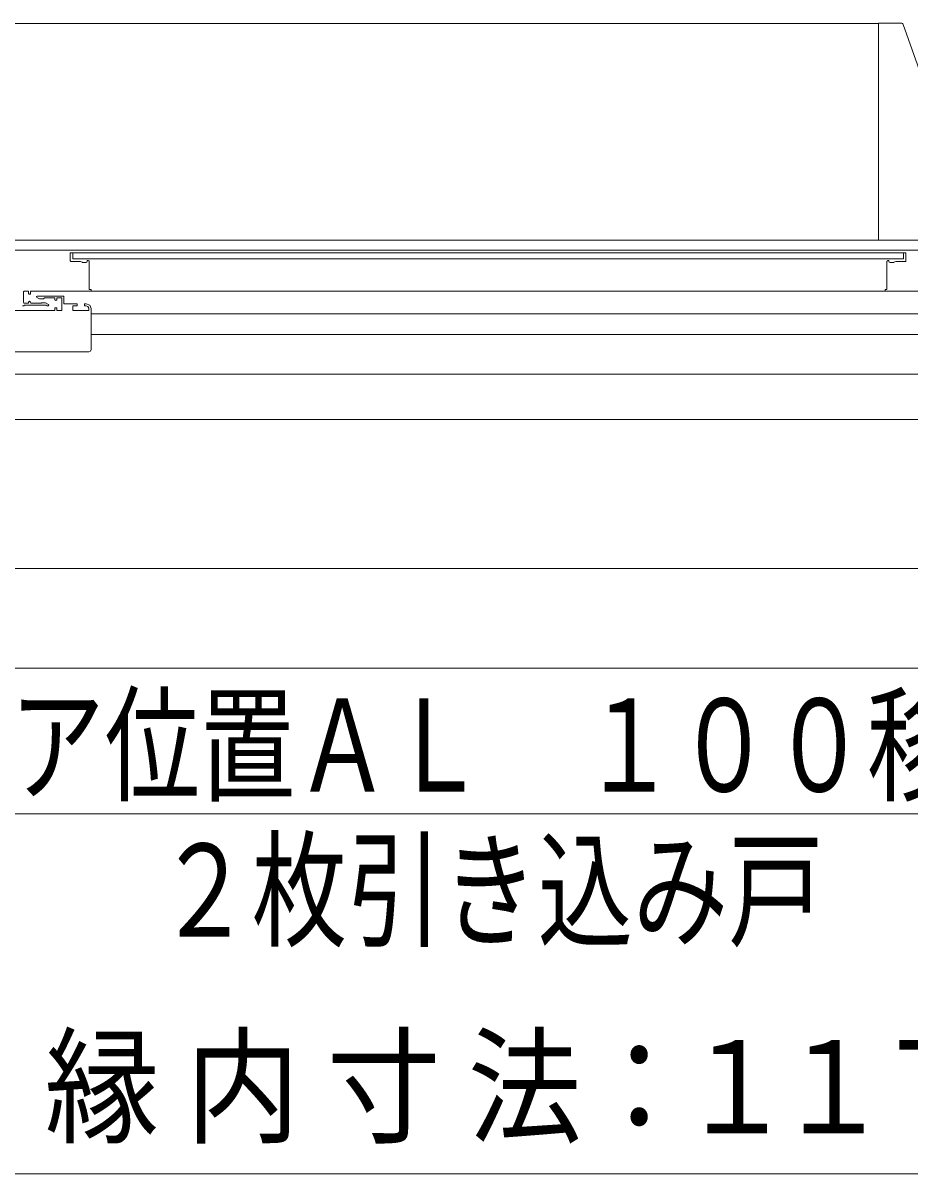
# Model space of a CAD drawing. Units: millimetres on the paper. Extents: x -305 to 305, y -152 to 152.
# Drawn here: x -1.96 to 16.33, y -109.75 to -85.99 of the extents above; entities that cross this region are included whole.
import ezdxf
from ezdxf.enums import TextEntityAlignment as Align

# ---------------------------------------------------------------- set-up
doc = ezdxf.new("R2010")
doc.units = ezdxf.units.MM
doc.layers.add('0-1_VIEW0001', color=7, linetype='Continuous', lineweight=9)
doc.styles.add('ＭＳ ゴシック', font='')
doc.styles.get('ＭＳ ゴシック').set_extended_font_data('MS Gothic')

msp = doc.modelspace()

# ---------------------------------------------------------------- linework, layer by layer
at = {"layer": '0-1_VIEW0001', "color": 5}
for p, q in [((-19.758, -86.002), (15.681, -86.002)), ((-19.513, -90.477), (16.681, -90.477))]:
    msp.add_line(p, q, dxfattribs=at)
at = {"layer": '0-1_VIEW0001'}
for p, q in [((16.146, -85.992), (15.681, -85.992)), ((15.681, -87.703), (15.681, -85.992)), ((16.675, -87.376), (16.193, -86.025)), ((15.681, -90.449), (15.681, -87.705)), ((15.681, -90.477), (15.681, -90.449)), ((17.566, -90.677), (-2.509, -90.677)), ((-0.979, -90.732), (16.236, -90.732)), ((-0.939, -90.732), (-0.939, -90.857)), ((16.196, -90.857), (16.196, -90.732)), ((-0.989, -90.742), (-0.989, -90.902)), ((-0.979, -90.912), (-0.799, -90.912)), ((16.196, -90.857), (-0.939, -90.857)), ((-0.78, -90.915), (-0.742, -90.931)), ((-0.736, -90.932), (-0.664, -90.932)), ((-0.639, -90.907), (-0.639, -90.902)), ((-0.629, -90.892), (-0.628, -90.892)), ((-0.621, -90.894), (-0.606, -90.903)), ((-0.599, -90.915), (-0.599, -91.482)), ((-0.599, -90.927), (-0.599, -90.952)), ((15.856, -90.915), (15.856, -91.482)), ((15.877, -90.894), (15.863, -90.902)), ((15.886, -90.892), (15.885, -90.892)), ((15.896, -90.907), (15.896, -90.902)), ((15.993, -90.932), (15.921, -90.932)), ((16.037, -90.915), (15.999, -90.931)), ((16.236, -90.912), (16.056, -90.912)), ((16.246, -90.742), (16.246, -90.902)), ((-1.954, -91.542), (-1.954, -91.762)), ((-1.859, -91.527), (-1.939, -91.527)), ((-1.849, -91.577), (-1.849, -91.537)), ((-1.819, -91.587), (-1.839, -91.587)), ((17.775, -91.527), (-1.809, -91.527)), ((-1.809, -91.537), (-1.809, -91.577)), ((-1.677, -91.655), (-1.625, -91.685)), ((-1.617, -91.687), (-1.544, -91.687)), ((-0.589, -91.492), (-0.569, -91.492)), ((-0.559, -91.502), (-0.559, -91.512)), ((15.816, -91.502), (15.816, -91.512)), ((15.846, -91.492), (15.826, -91.492)), ((-19.569, -91.927), (-1.309, -91.927)), ((-1.954, -91.832), (-1.974, -91.832)), ((-1.939, -91.777), (-1.864, -91.777)), ((-1.483, -91.817), (-1.935, -91.817)), ((-1.849, -91.762), (-1.849, -91.752)), ((-1.809, -91.752), (-1.809, -91.762)), ((-1.794, -91.777), (-1.599, -91.777)), ((-1.449, -91.832), (-1.464, -91.832)), ((-1.434, -91.813), (-1.434, -91.817)), ((-0.934, -91.927), (-0.934, -91.827)), ((-0.934, -91.902), (-0.934, -91.842)), ((-0.699, -91.792), (-0.699, -91.817)), ((-0.699, -91.797), (-0.699, -91.817)), ((-0.659, -91.787), (-0.689, -91.787)), ((-0.689, -91.827), (-0.659, -91.827)), ((-0.559, -92.727), (-0.559, -91.887)), ((36.496, -91.992), (-0.559, -91.992)), ((-0.559, -92.164), (-0.559, -92.184)), ((-0.559, -92.422), (36.396, -92.422)), ((-21.294, -92.777), (-0.609, -92.777)), ((36.566, -93.237), (-19.714, -93.237)), ((36.566, -94.177), (-18.539, -94.177)), ((37.741, -97.247), (-22.734, -97.247)), ((-4.497, -99.31), (19.503, -99.31)), ((-4.497, -102.31), (19.503, -102.31)), ((-21.134, -109.746), (36.161, -109.746))]:
    msp.add_line(p, q, dxfattribs=at)
for points in [[(15.906, -85.992), (15.905, -85.992), (15.903, -85.992), (15.902, -85.993)], [(-0.979, -90.732), (-0.986, -90.735), (-0.989, -90.742)], [(-0.989, -90.902), (-0.986, -90.909), (-0.979, -90.912)], [(-0.799, -90.912), (-0.789, -90.913), (-0.78, -90.915)], [(-0.742, -90.931), (-0.739, -90.932), (-0.736, -90.932)], [(-0.664, -90.932), (-0.646, -90.925), (-0.639, -90.907)], [(-0.639, -90.902), (-0.636, -90.895), (-0.629, -90.892)], [(-0.628, -90.892), (-0.624, -90.892), (-0.621, -90.894)], [(-0.606, -90.903), (-0.601, -90.908), (-0.599, -90.915)], [(-1.939, -91.527), (-1.95, -91.531), (-1.954, -91.542)], [(-1.849, -91.537), (-1.852, -91.53), (-1.859, -91.527)], [(-1.839, -91.587), (-1.846, -91.584), (-1.849, -91.577)], [(-1.809, -91.577), (-1.812, -91.584), (-1.819, -91.587)], [(-1.799, -91.527), (-1.806, -91.53), (-1.809, -91.537)], [(-1.669, -91.627), (-1.684, -91.638), (-1.677, -91.655)], [(-0.934, -91.827), (-0.849, -91.827), (-0.849, -91.787), (-1.119, -91.787), (-1.119, -91.627), (-1.669, -91.627)], [(-1.625, -91.685), (-1.621, -91.686), (-1.617, -91.687)], [(-1.544, -91.687), (-1.537, -91.684), (-1.534, -91.677), (-1.531, -91.67), (-1.524, -91.667)], [(-1.524, -91.667), (-1.309, -91.667), (-1.309, -91.702)], [(-1.269, -91.702), (-1.269, -91.667), (-1.164, -91.667), (-1.164, -91.927), (-1.269, -91.927), (-1.269, -91.867), (-1.309, -91.867), (-1.309, -91.927)], [(-0.599, -91.482), (-0.596, -91.489), (-0.589, -91.492)], [(-0.559, -91.512), (-0.563, -91.523), (-0.574, -91.527)], [(-0.569, -91.492), (-0.562, -91.495), (-0.559, -91.502)], [(-1.954, -91.762), (-1.95, -91.773), (-1.939, -91.777)], [(-1.944, -91.824), (-1.948, -91.83), (-1.954, -91.832)], [(-1.935, -91.817), (-1.941, -91.819), (-1.944, -91.824)], [(-1.864, -91.777), (-1.853, -91.773), (-1.849, -91.762)], [(-1.849, -91.752), (-1.829, -91.732), (-1.809, -91.752)], [(-1.809, -91.762), (-1.805, -91.773), (-1.794, -91.777)], [(-1.599, -91.777), (-1.593, -91.776), (-1.588, -91.772), (-1.583, -91.768), (-1.577, -91.767)], [(-1.577, -91.767), (-1.499, -91.767), (-1.442, -91.8)], [(-1.464, -91.832), (-1.47, -91.83), (-1.474, -91.824), (-1.477, -91.819), (-1.483, -91.817)], [(-1.434, -91.817), (-1.438, -91.828), (-1.449, -91.832)], [(-1.442, -91.8), (-1.436, -91.806), (-1.434, -91.813)], [(-1.309, -91.702), (-1.289, -91.722), (-1.269, -91.702)], [(-0.609, -91.877), (-0.609, -91.927), (-0.934, -91.927)], [(-0.689, -91.787), (-0.696, -91.79), (-0.699, -91.797)], [(-0.699, -91.817), (-0.696, -91.824), (-0.689, -91.827)], [(-0.559, -91.887), (-0.588, -91.816), (-0.659, -91.787)], [(-0.659, -91.827), (-0.624, -91.842), (-0.609, -91.877)], [(-0.609, -92.777), (-0.574, -92.762), (-0.559, -92.727)]]:
    msp.add_lwpolyline(points, dxfattribs=at)
for centre, radius, start, end in [((16.146, -86.042), 0.05, 19.6538, 90), ((16.236, -90.742), 0.01, 0, 90), ((15.871, -90.915), 0.015, 120.9638, 180), ((15.885, -90.907), 0.015, 90, 120.9638), ((15.886, -90.902), 0.01, 0, 90), ((15.921, -90.907), 0.025, 180, 270), ((15.993, -90.917), 0.015, 270, 291.8014), ((16.056, -90.962), 0.05, 90, 111.8014), ((16.236, -90.902), 0.01, 270, 0), ((15.826, -91.502), 0.01, 90, 180), ((15.831, -91.512), 0.015, 180, 270), ((15.846, -91.482), 0.01, 270, 0)]:
    msp.add_arc(centre, radius, start, end, dxfattribs=at)

# ---------------------------------------------------------------- texts
at = {"layer": '0-1_VIEW0001', "style": 'ＭＳ ゴシック'}
for s, width, p in [('ドア位置ＡＬ\u3000１００移動', 0.75, (-4.211, -102.429)), ('２枚引き込み戸', 0.75, (0.789, -105.427)), ('縁', 0.9, (-1.517, -109.48)), ('内', 0.9, (1.391, -109.48)), ('寸', 0.9, (4.299, -109.48)), ('法：', 0.9, (7.207, -109.48)), ('１', 0.9, (11.569, -109.48)), ('１', 0.9, (13.557, -109.48)), ('７', 0.9, (15.545, -109.48))]:
    msp.add_text(s, height=1.921, dxfattribs=dict(at, width=width)).set_placement(p, align=Align.BOTTOM_LEFT)

doc.saveas('drawing.dxf')
